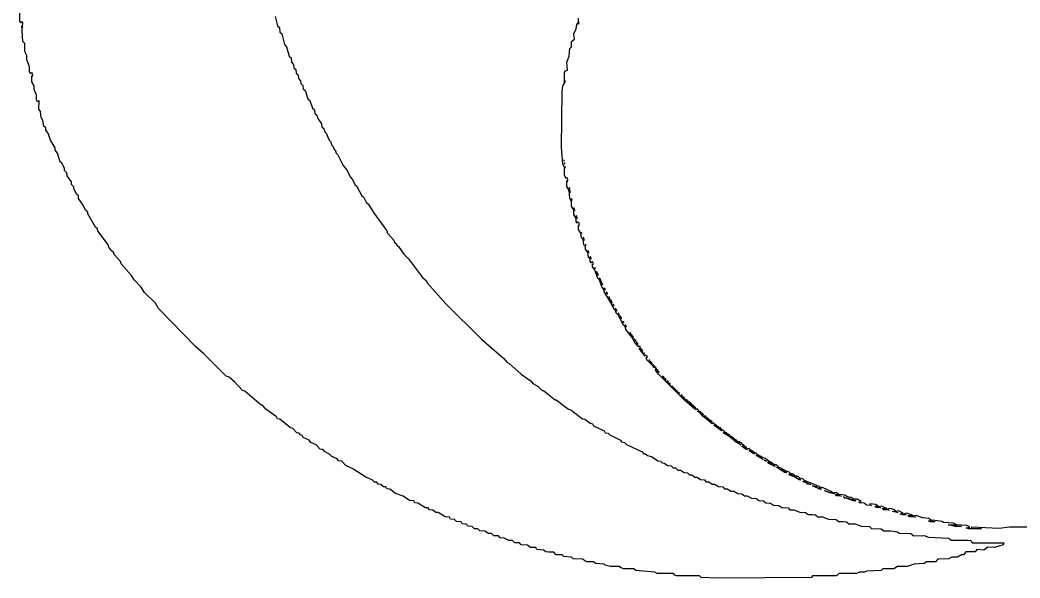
# Model space of a CAD drawing. Extents: x -695846 to 822170, y -413475 to 397179.
# Drawn here: x 338409.9 to 338772.3, y 101879.7 to 102082.1 of the extents above; entities that cross this region are included whole.
import ezdxf

# ---------------------------------------------------------------- set-up
doc = ezdxf.new("R2010")
doc.units = 0
doc.header["$LTSCALE"] = 1000
doc.header["$MEASUREMENT"] = 0

msp = doc.modelspace()

# ---------------------------------------------------------------- linework, layer by layer
at = {"color": 4, "linetype": 'Continuous'}
for points in [[(338502.42, 102083.32), (338503.27, 102079.93), (338503.9, 102079.3), (338504.11, 102077.61), (338504.75, 102076.97), (338505.81, 102073.16), (338506.44, 102072.31), (338507.5, 102068.93), (338508.13, 102068.29), (338508.35, 102066.81), (338508.98, 102065.96), (338509.19, 102064.69), (338509.83, 102064.06), (338510.04, 102062.79), (338510.67, 102062.15), (338510.89, 102060.88), (338511.52, 102060.04), (338511.73, 102058.98), (338512.37, 102058.34), (338512.58, 102057.07), (338513.21, 102056.44), (338514.27, 102053.47), (338514.91, 102052.84), (338515.97, 102050.09), (338516.6, 102049.45), (338516.81, 102048.18), (338517.45, 102047.55), (338517.87, 102046.28), (338519.14, 102044.37), (338519.35, 102043.31), (338519.99, 102042.68), (338520.2, 102041.62), (338520.83, 102040.98), (338521.89, 102038.44), (338522.53, 102037.81), (338522.74, 102036.75), (338523.37, 102036.12), (338523.59, 102035.27), (338524.22, 102034.63), (338524.43, 102033.79), (338525.07, 102033.15), (338526.97, 102029.34), (338528.46, 102027.44), (338529.51, 102025.11), (338530.36, 102024.26), (338531.21, 102022.36), (338531.84, 102021.93), (338533.75, 102018.33), (338534.38, 102017.91), (338535.44, 102015.79), (338536.08, 102015.37), (338537.98, 102012.2), (338542.85, 102005.63), (338543.06, 102004.79), (338545.39, 102002.25), (338545.6, 102001.4), (338546.24, 102000.98), (338546.45, 102000.34), (338547.08, 101999.92), (338548.99, 101997.17), (338550.68, 101995.47), (338555.76, 101988.7), (338557.24, 101987.43), (338557.46, 101986.79), (338564.23, 101979.17), (338577.14, 101966.26), (338585.19, 101959.28), (338586.46, 101957.79), (338587.09, 101957.58), (338591.54, 101953.56), (338595.13, 101951.02), (338595.77, 101950.17), (338597.67, 101949.12), (338599.16, 101947.63), (338599.58, 101947.63), (338603.81, 101944.25), (338604.24, 101944.25), (338608.68, 101940.86), (338609.53, 101940.65), (338613.76, 101937.47), (338614.61, 101937.26), (338616.51, 101935.78), (338617.36, 101935.57), (338617.78, 101934.93), (338621.59, 101933.03), (338622.02, 101932.39), (338623.08, 101932.18), (338623.71, 101931.55), (338627.52, 101929.64), (338627.94, 101929.01), (338629, 101928.79), (338629.64, 101928.16), (338635.35, 101925.41), (338635.99, 101924.77), (338636.62, 101924.77), (338637.26, 101924.14), (338638.74, 101923.71), (338641.07, 101922.23), (338642.13, 101922.02), (338642.34, 101921.6), (338643.4, 101921.39), (338644.67, 101920.54), (338645.94, 101920.33), (338646.57, 101919.69), (338647.42, 101919.69), (338648.27, 101918.85), (338649.32, 101918.85), (338650.59, 101918), (338651.86, 101917.79), (338652.5, 101917.15), (338653.35, 101917.15), (338654.4, 101916.3), (338655.25, 101916.3), (338656.52, 101915.46), (338658, 101915.25), (338658.43, 101914.61), (338659.49, 101914.61), (338660.76, 101913.76), (338661.6, 101913.76), (338663.08, 101912.92), (338664.57, 101912.71), (338665.2, 101912.07), (338666.26, 101912.07), (338667.53, 101911.22), (338668.59, 101911.22), (338670.07, 101910.38), (338671.55, 101910.17), (338672.4, 101909.53), (338673.46, 101909.53), (338674.94, 101908.68), (338676.84, 101908.47), (338677.69, 101907.84), (338679.38, 101907.63), (338680.23, 101906.99), (338681.92, 101906.78), (338682.98, 101906.14), (338684.89, 101905.93), (338685.95, 101905.3), (338688.27, 101905.09), (338688.91, 101904.45), (338690.39, 101904.45), (338692.51, 101903.6), (338694.62, 101903.39), (338695.47, 101902.76), (338697.16, 101902.76), (338698.22, 101902.55), (338699.07, 101901.91), (338700.76, 101901.91), (338702.88, 101901.06), (338705.63, 101900.85), (338706.48, 101900.22), (338708.38, 101900.22), (338709.44, 101900.01), (338710.29, 101899.37), (338712.62, 101899.37), (338714.73, 101898.52), (338717.7, 101898.31), (338718.54, 101897.68), (338721.93, 101897.47), (338722.99, 101896.83), (338725.53, 101896.83), (338727.86, 101896.41), (338728.49, 101895.98), (338732.73, 101895.77), (338733.78, 101894.93), (338737.59, 101895.14), (338739.08, 101894.5), (338746.49, 101894.08), (338747.33, 101893.44), (338753.47, 101893.44), (338754.53, 101893.23), (338754.95, 101892.39), (338766.38, 101892.39), (338766.17, 101891.75), (338763, 101890.69), (338760.67, 101890.9), (338759.19, 101889.84), (338756.65, 101890.06), (338756.01, 101889.21), (338752.62, 101889.21), (338751.78, 101888.15), (338751.14, 101888.15), (338749.66, 101887.3), (338747.54, 101887.3), (338746.49, 101886.67), (338742.46, 101886.46), (338741.62, 101885.61), (338738.44, 101885.61), (338737.59, 101884.98), (338734, 101884.76), (338731.46, 101883.92), (338727.86, 101883.92), (338726.59, 101883.07), (338722.57, 101883.07), (338721.93, 101882.44), (338716.64, 101882.22), (338716, 101881.8), (338714.1, 101881.8), (338713.04, 101881.38), (338706.69, 101881.38), (338705.84, 101880.53), (338697.16, 101880.53), (338696.74, 101879.9), (338662.66, 101879.68), (338656.73, 101879.9), (338656.1, 101880.53), (338647.84, 101880.53), (338647.21, 101880.74), (338646.78, 101881.38), (338640.86, 101881.38), (338640.01, 101881.8), (338633.03, 101882.44), (338632.39, 101883.07), (338628.58, 101883.07), (338627.52, 101883.49), (338627.31, 101883.92), (338623.92, 101883.92), (338622.02, 101884.34), (338621.59, 101884.76), (338618.42, 101884.98), (338617.78, 101885.61), (338615.24, 101885.61), (338613.76, 101886.46), (338610.38, 101886.67), (338609.74, 101887.3), (338606.99, 101887.52), (338606.35, 101888.15), (338604.24, 101888.15), (338603.39, 101889), (338601.48, 101889), (338600.43, 101889.21), (338599.58, 101889.84), (338597.25, 101890.06), (338596.83, 101890.69), (338594.92, 101890.69), (338593.86, 101891.54), (338591.54, 101891.75), (338590.9, 101892.39), (338589.21, 101892.39), (338588.36, 101893.23), (338587.09, 101893.23), (338585.4, 101894.08), (338583.92, 101894.29), (338583.28, 101894.93), (338581.59, 101894.93), (338580.74, 101895.77), (338579.68, 101895.77), (338578.41, 101896.62), (338576.51, 101896.83), (338575.87, 101897.47), (338574.6, 101897.47), (338573.75, 101898.31), (338572.27, 101898.52), (338571.64, 101899.16), (338570.16, 101899.37), (338569.73, 101900.01), (338568.04, 101900.22), (338567.4, 101900.85), (338565.92, 101901.06), (338565.5, 101901.7), (338564.02, 101901.91), (338561.48, 101903.39), (338560.63, 101903.39), (338559.57, 101904.24), (338558.3, 101904.45), (338557.88, 101905.09), (338556.82, 101905.09), (338554.07, 101906.78), (338553.01, 101906.99), (338552.59, 101907.63), (338551.1, 101907.84), (338548.78, 101909.32), (338546.02, 101910.38), (338543.91, 101911.86), (338542.85, 101912.07), (338542.43, 101912.71), (338541.58, 101912.71), (338540.73, 101913.55), (338539.67, 101913.76), (338539.25, 101914.4), (338538.4, 101914.4), (338537.56, 101915.25), (338535.23, 101916.3), (338530.57, 101919.27), (338528.03, 101920.54), (338526.55, 101922.02), (338525.28, 101922.23), (338524.86, 101922.87), (338522.95, 101923.71), (338522.1, 101924.56), (338520.2, 101925.62), (338519.78, 101926.25), (338518.72, 101926.47), (338517.24, 101927.95), (338515.33, 101928.79), (338514.7, 101929.64), (338512.58, 101930.7), (338512.16, 101931.33), (338511.52, 101931.55), (338511.1, 101932.18), (338510.25, 101932.39), (338508.77, 101933.87), (338507.92, 101934.09), (338504.11, 101937.26), (338503.27, 101937.47), (338502.84, 101938.11), (338499.03, 101940.86), (338497.76, 101942.34), (338497.34, 101942.34), (338491.41, 101947.42), (338490.56, 101947.63), (338487.6, 101950.81), (338485.7, 101952.5), (338484.64, 101952.93), (338476.59, 101960.97), (338473.63, 101963.51), (338460.08, 101977.48), (338459.02, 101979.39), (338455, 101983.2), (338453.73, 101985.31), (338451.4, 101987.64), (338450.35, 101989.33), (338446.53, 101993.57), (338446.32, 101994.41), (338443.99, 101996.95), (338443.78, 101997.8), (338443.15, 101998.23), (338442.09, 101999.71), (338441.88, 102000.55), (338438.07, 102005.63), (338437.86, 102006.48), (338437.22, 102006.9), (338434.47, 102011.77), (338434.47, 102012.41), (338433.62, 102013.04), (338432.78, 102014.95), (338431.08, 102017.28), (338431.08, 102018.33), (338430.45, 102018.76), (338429.39, 102020.87), (338429.39, 102021.51), (338428.54, 102022.36), (338428.54, 102023.41), (338427.06, 102025.53), (338426.85, 102026.59), (338426, 102027.44), (338426, 102028.28), (338424.94, 102030.4), (338424.52, 102030.61), (338423.46, 102033.79), (338422.62, 102034.85), (338422.62, 102035.69), (338420.92, 102038.44), (338420.07, 102040.98), (338419.23, 102042.04), (338419.23, 102042.89), (338418.59, 102043.52), (338418.17, 102045.64), (338417.53, 102046.7), (338417.32, 102048.82), (338416.69, 102049.66), (338416.9, 102052.63), (338416.69, 102052.84), (338416.26, 102052.42), (338415.84, 102053.05), (338415.84, 102054.74), (338414.99, 102056.86), (338414.99, 102058.13), (338414.15, 102059.61), (338414.15, 102061.94), (338414.36, 102061.52), (338414.57, 102062.15), (338414.15, 102063), (338413.94, 102062.58), (338413.3, 102063.21), (338413.3, 102065.12), (338412.45, 102067.66), (338412.45, 102069.14), (338411.61, 102070.62), (338411.61, 102073.58), (338410.97, 102074.22), (338410.55, 102079.93), (338410.76, 102079.3), (338410.97, 102081.2), (338410.55, 102081.42), (338410.34, 102080.99), (338409.91, 102081.63), (338409.91, 102085.86)], [(338775.91, 101898.1), (338768.5, 101898.1), (338764.69, 101897.68), (338754.74, 101898.1), (338754.74, 101897.68), (338758.34, 101897.47), (338753.68, 101897.47), (338752.84, 101897.89), (338754.11, 101898.1), (338753.05, 101898.74), (338749.24, 101898.95), (338749.24, 101898.52), (338751.14, 101898.31), (338748.81, 101898.31), (338746.27, 101898.95), (338749.24, 101898.95), (338748.18, 101899.58), (338744.58, 101899.79), (338743.95, 101900.22), (338740.56, 101900.64), (338740.35, 101900.43), (338741.41, 101900.01), (338739.71, 101900.01), (338739.08, 101900.43), (338740.14, 101900.64), (338739.29, 101901.28), (338736.96, 101901.49), (338734.63, 101902.33), (338733.36, 101902.12), (338734.42, 101901.7), (338732.09, 101901.91), (338731.67, 101902.33), (338733.57, 101902.33), (338731.24, 101903.18), (338730.19, 101902.97), (338731.03, 101902.55), (338729.76, 101902.55), (338728.92, 101902.97), (338729.97, 101903.18), (338728.28, 101904.03), (338727.01, 101903.82), (338728.07, 101903.39), (338725.95, 101903.82), (338727.22, 101904.03), (338726.8, 101904.45), (338725.32, 101904.87), (338724.05, 101904.66), (338724.89, 101904.24), (338722.78, 101904.45), (338722.35, 101904.87), (338724.05, 101904.87), (338721.93, 101905.72), (338720.87, 101905.51), (338721.72, 101905.09), (338720.03, 101905.3), (338719.81, 101905.72), (338720.87, 101905.72), (338720.03, 101906.36), (338717.91, 101906.57), (338717.7, 101906.36), (338718.54, 101905.93), (338716.64, 101906.14), (338715.79, 101906.78), (338714.1, 101906.99), (338713.89, 101907.2), (338714.73, 101907.41), (338713.25, 101908.26), (338712.19, 101908.26), (338711.98, 101908.05), (338712.83, 101907.63), (338711.77, 101907.63), (338710.29, 101908.47), (338708.81, 101908.68), (338708.17, 101909.11), (338711.13, 101908.05), (338711.98, 101908.26), (338711.13, 101908.9), (338709.65, 101909.11), (338708.81, 101909.74), (338706.9, 101909.95), (338706.69, 101909.74), (338707.54, 101909.32), (338705.84, 101909.53), (338705.42, 101909.95), (338706.69, 101909.95), (338705.84, 101910.59), (338704.15, 101910.59), (338705, 101910.17), (338702.03, 101911.01), (338701.4, 101911.44), (338703.51, 101910.59), (338704.36, 101910.8), (338700.76, 101912.49), (338699.92, 101912.49), (338699.7, 101912.28), (338700.34, 101911.86), (338699.49, 101911.86), (338698.43, 101912.71), (338697.16, 101913.13), (338699.28, 101912.28), (338699.92, 101912.49), (338699.49, 101912.92), (338694.2, 101915.03), (338694.2, 101914.61), (338696.53, 101913.55), (338695.26, 101913.76), (338694.62, 101914.4), (338693.57, 101914.61), (338694.2, 101915.03), (338693.57, 101915.67), (338692.51, 101915.88), (338692.3, 101915.67), (338692.93, 101915.25), (338692.3, 101915.25), (338689.54, 101916.94), (338688.91, 101916.94), (338688.49, 101917.36), (338689.12, 101917.57), (338688.49, 101918.21), (338687.64, 101918.42), (338687.43, 101918.21), (338687.85, 101917.79), (338687, 101918), (338684.04, 101919.9), (338687.22, 101918.21), (338687.64, 101918.42), (338684.89, 101919.9), (338684.04, 101920.75), (338682.77, 101920.75), (338683.62, 101920.12), (338681.29, 101921.17), (338680.86, 101921.81), (338681.5, 101921.81), (338680.02, 101923.08), (338678.75, 101923.5), (338678.54, 101923.29), (338679.17, 101922.66), (338676.63, 101924.14), (338677.27, 101924.35), (338676.63, 101924.98), (338676, 101925.2), (338675.78, 101924.98), (338676.21, 101924.56), (338674.09, 101925.83), (338674.73, 101926.04), (338674.09, 101926.68), (338673.46, 101926.47), (338673.67, 101926.25), (338672.82, 101926.47), (338671.55, 101927.52), (338672.19, 101927.74), (338670.7, 101929.01), (338669.86, 101929.01), (338671.13, 101927.95), (338669.22, 101929.01), (338667.74, 101930.49), (338664.78, 101932.39), (338665.2, 101932.82), (338664.57, 101933.45), (338664.14, 101933.03), (338661.39, 101935.14), (338661.81, 101935.36), (338661.18, 101935.99), (338660.76, 101935.57), (338657.37, 101938.32), (338656.1, 101939.8), (338655.46, 101940.01), (338655.89, 101940.44), (338655.25, 101941.07), (338654.83, 101940.86), (338655.04, 101940.65), (338654.4, 101940.86), (338650.59, 101944.25), (338641.28, 101953.56), (338640.22, 101955.04), (338640.43, 101955.89), (338640.01, 101956.31), (338639.59, 101955.89), (338639.38, 101956.52), (338637.05, 101958.85), (338636.84, 101959.49), (338637.26, 101959.91), (338636.62, 101960.55), (338636.41, 101960.12), (338634.3, 101962.87), (338634.72, 101963.3), (338634.08, 101963.93), (338634.08, 101963.51), (338632.81, 101964.78), (338631.75, 101966.9), (338629.43, 101969.86), (338629.21, 101970.92), (338628.58, 101971.34), (338626.67, 101975.15), (338626.04, 101975.58), (338625.62, 101976.85), (338625.19, 101977.06), (338624.13, 101979.39), (338621.59, 101983.62), (338621.59, 101984.25), (338620.75, 101985.31), (338619.9, 101987.85), (338619.27, 101988.28), (338618.21, 101991.45), (338617.36, 101992.51), (338617.36, 101993.57), (338617.57, 101993.36), (338617.78, 101993.78), (338617.36, 101994.41), (338616.94, 101993.99), (338616.51, 101994.63), (338616.51, 101995.47), (338615.88, 101996.11), (338615.67, 101997.8), (338614.82, 101998.86), (338614.82, 101999.92), (338614.19, 102000.55), (338613.97, 102002.46), (338613.34, 102003.09), (338613.13, 102004.79), (338612.28, 102006.06), (338612.28, 102007.54), (338612.49, 102007.33), (338612.49, 102008.39), (338612.07, 102008.81), (338611.86, 102008.39), (338611.43, 102009.02), (338611.43, 102010.08), (338610.59, 102011.56), (338610.59, 102013.25), (338609.74, 102014.52), (338609.74, 102016.22), (338609.11, 102017.28), (338608.89, 102020.24), (338608.05, 102021.72), (338608.05, 102023.84), (338608.26, 102023.41), (338608.47, 102024.26), (338608.05, 102024.9), (338607.84, 102024.47), (338607.2, 102025.74), (338607.2, 102028.71), (338606.57, 102029.77), (338606.14, 102035.9), (338606.35, 102056.01), (338606.57, 102058.13), (338607.2, 102059.19), (338607.2, 102063), (338607.62, 102063.63), (338608.26, 102063.85), (338608.05, 102066.81), (338608.89, 102068.93), (338609.11, 102071.68), (338609.74, 102072.31), (338609.74, 102074.22), (338610.8, 102075.06), (338610.59, 102076.97), (338611.43, 102078.88), (338611.65, 102080.36), (338612.28, 102081.2), (338612.28, 102082.69)], [(338612.49, 102080.99), (338612.28, 102081.2), (338612.28, 102080.57), (338612.49, 102080.99)], [(338607.62, 102059.82), (338607.41, 102060.04), (338607.41, 102059.4), (338607.62, 102059.82)], [(338607.2, 102031.04), (338606.99, 102031.25), (338606.99, 102030.82), (338607.2, 102031.04)], [(338607.41, 102029.98), (338607.2, 102030.19), (338607.2, 102029.77), (338607.41, 102029.98)], [(338607.62, 102028.71), (338607.41, 102028.92), (338607.41, 102028.28), (338607.62, 102028.71)], [(338609.11, 102021.09), (338608.89, 102021.3), (338608.89, 102020.24), (338609.11, 102021.09)], [(338609.32, 102020.03), (338609.11, 102020.24), (338609.11, 102019.39), (338609.32, 102020.03)], [(338609.95, 102017.06), (338609.74, 102017.28), (338609.74, 102016.43), (338609.95, 102017.06)], [(338610.8, 102013.68), (338610.59, 102013.89), (338610.59, 102013.25), (338610.8, 102013.68)], [(338611.01, 102013.04), (338610.8, 102013.25), (338610.8, 102012.83), (338611.01, 102013.04)], [(338611.65, 102010.93), (338611.43, 102011.14), (338611.43, 102010.5), (338611.65, 102010.93)], [(338611.86, 102010.29), (338611.65, 102010.5), (338611.65, 102010.08), (338611.86, 102010.29)], [(338613.55, 102004.79), (338613.34, 102005), (338613.34, 102004.58), (338613.55, 102004.79)], [(338614.19, 102003.09), (338613.97, 102003.31), (338613.97, 102002.46), (338614.19, 102003.09)], [(338614.4, 102002.46), (338614.19, 102002.67), (338614.19, 102002.04), (338614.4, 102002.46)], [(338615.03, 102000.55), (338614.82, 102000.77), (338614.82, 102000.34), (338615.03, 102000.55)], [(338615.88, 101998.23), (338615.67, 101998.44), (338615.67, 101997.8), (338615.88, 101998.23)], [(338616.09, 101997.8), (338615.88, 101998.01), (338615.88, 101997.59), (338616.09, 101997.8)], [(338616.73, 101996.11), (338616.51, 101996.32), (338616.51, 101995.9), (338616.73, 101996.11)], [(338616.94, 101995.68), (338616.73, 101995.9), (338616.73, 101995.47), (338616.94, 101995.68)], [(338618.42, 101992.09), (338618.21, 101992.3), (338618.21, 101991.87), (338618.42, 101992.09)], [(338619.05, 101990.6), (338618.84, 101990.82), (338618.84, 101990.18), (338619.05, 101990.6)], [(338619.27, 101990.18), (338619.05, 101990.39), (338619.05, 101989.76), (338619.27, 101990.18)], [(338619.48, 101989.76), (338619.27, 101989.97), (338619.27, 101989.33), (338619.48, 101989.76)], [(338620.11, 101988.28), (338619.9, 101988.49), (338619.9, 101988.06), (338620.11, 101988.28)], [(338620.32, 101987.85), (338620.11, 101988.06), (338620.11, 101987.64), (338620.32, 101987.85)], [(338620.54, 101987.43), (338620.32, 101987.64), (338620.32, 101987.01), (338620.54, 101987.43)], [(338620.75, 101987.01), (338620.54, 101987.22), (338620.32, 101986.79), (338620.75, 101986.16), (338620.75, 101987.01)], [(338621.17, 101986.16), (338620.96, 101986.37), (338620.96, 101985.95), (338621.17, 101986.16)], [(338621.81, 101984.68), (338621.59, 101984.89), (338621.59, 101984.47), (338621.81, 101984.68)], [(338622.02, 101984.47), (338621.81, 101984.68), (338621.81, 101984.04), (338622.02, 101984.47)], [(338622.65, 101983.2), (338622.44, 101983.41), (338622.44, 101982.77), (338622.65, 101983.2)], [(338622.86, 101982.77), (338622.65, 101982.98), (338622.65, 101982.56), (338622.86, 101982.77)], [(338623.5, 101981.5), (338623.29, 101981.71), (338623.29, 101981.08), (338623.5, 101981.5)], [(338623.71, 101981.08), (338623.5, 101981.29), (338623.5, 101980.87), (338623.71, 101981.08)], [(338624.13, 101980.44), (338623.92, 101980.66), (338623.92, 101980.02), (338624.13, 101980.44)], [(338624.35, 101980.02), (338624.13, 101980.23), (338624.13, 101979.6), (338624.35, 101980.02)], [(338624.56, 101979.6), (338624.35, 101979.81), (338624.35, 101979.39), (338624.56, 101979.6)], [(338624.98, 101978.75), (338624.77, 101978.96), (338624.77, 101978.54), (338624.98, 101978.75)], [(338625.19, 101978.54), (338624.98, 101978.75), (338624.98, 101978.33), (338625.19, 101978.54)], [(338625.83, 101977.27), (338625.62, 101977.48), (338625.62, 101977.06), (338625.83, 101977.27)], [(338626.04, 101977.06), (338625.83, 101977.27), (338625.83, 101976.63), (338626.04, 101977.06)], [(338626.25, 101976.63), (338626.04, 101976.85), (338626.04, 101976.42), (338626.25, 101976.63)], [(338626.89, 101975.58), (338626.67, 101975.79), (338626.67, 101975.36), (338626.89, 101975.58)], [(338627.1, 101975.15), (338626.89, 101975.36), (338626.89, 101974.94), (338627.1, 101975.15)], [(338627.52, 101974.52), (338627.31, 101974.73), (338627.31, 101974.31), (338627.52, 101974.52)], [(338627.73, 101974.31), (338627.52, 101974.52), (338627.52, 101973.88), (338627.73, 101974.31)], [(338627.94, 101973.88), (338627.73, 101974.09), (338627.73, 101973.67), (338627.94, 101973.88)], [(338628.58, 101972.61), (338628.37, 101972.82), (338628.37, 101972.4), (338628.58, 101972.61)], [(338628.79, 101972.4), (338628.58, 101972.61), (338628.58, 101972.19), (338628.79, 101972.4)], [(338629.43, 101971.34), (338629.21, 101971.55), (338629.21, 101970.92), (338629.43, 101971.34)], [(338629.64, 101970.92), (338629.43, 101971.13), (338629.43, 101970.71), (338629.64, 101970.92)], [(338631.12, 101968.59), (338630.91, 101968.8), (338630.91, 101968.38), (338631.12, 101968.59)], [(338631.33, 101968.17), (338631.12, 101968.38), (338631.12, 101967.95), (338631.33, 101968.17)], [(338631.54, 101967.95), (338631.33, 101968.17), (338631.33, 101967.74), (338631.54, 101967.95)], [(338631.75, 101967.74), (338631.54, 101967.95), (338631.33, 101967.53), (338631.75, 101967.11), (338631.75, 101967.74)], [(338632.18, 101967.11), (338631.97, 101967.32), (338631.97, 101966.9), (338632.18, 101967.11)], [(338632.6, 101966.26), (338632.39, 101966.47), (338632.39, 101966.05), (338632.6, 101966.26)], [(338632.81, 101966.05), (338632.6, 101966.26), (338632.6, 101965.84), (338632.81, 101966.05)], [(338633.03, 101965.84), (338632.81, 101966.05), (338632.81, 101965.63), (338633.03, 101965.84)], [(338633.45, 101965.2), (338633.24, 101965.41), (338633.24, 101964.99), (338633.45, 101965.2)], [(338633.66, 101964.99), (338633.45, 101965.2), (338633.45, 101964.57), (338633.66, 101964.99)], [(338633.87, 101964.57), (338633.66, 101964.78), (338633.66, 101964.36), (338633.87, 101964.57)], [(338635.14, 101962.66), (338634.93, 101962.87), (338634.93, 101962.45), (338635.14, 101962.66)], [(338635.35, 101962.45), (338635.14, 101962.66), (338635.14, 101962.03), (338635.35, 101962.45)], [(338635.57, 101962.03), (338635.35, 101962.24), (338635.35, 101961.82), (338635.57, 101962.03)], [(338636.2, 101961.18), (338635.99, 101961.39), (338635.99, 101960.97), (338636.2, 101961.18)], [(338638.11, 101958.64), (338637.89, 101958.85), (338637.89, 101958.43), (338638.11, 101958.64)], [(338638.74, 101958.01), (338638.32, 101958.22), (338638.11, 101958.01), (338638.53, 101957.58), (338638.74, 101958.01)], [(338638.95, 101957.58), (338638.74, 101957.79), (338638.74, 101957.37), (338638.95, 101957.58)], [(338639.38, 101956.95), (338639.16, 101957.16), (338639.16, 101956.74), (338639.38, 101956.95)], [(338639.59, 101956.74), (338639.38, 101956.95), (338639.38, 101956.52), (338639.59, 101956.74)], [(338639.8, 101956.52), (338639.59, 101956.74), (338639.59, 101956.31), (338639.8, 101956.52)], [(338640.65, 101955.47), (338640.43, 101955.68), (338640.43, 101955.25), (338640.65, 101955.47)], [(338641.07, 101955.04), (338640.86, 101955.25), (338640.65, 101954.83), (338641.07, 101954.41), (338641.07, 101955.04)], [(338641.49, 101954.41), (338641.28, 101954.62), (338641.28, 101954.2), (338641.49, 101954.41)], [(338642.97, 101952.71), (338642.76, 101952.93), (338642.76, 101952.5), (338642.97, 101952.71)], [(338643.19, 101952.5), (338642.97, 101952.71), (338642.97, 101952.29), (338643.19, 101952.5)], [(338643.61, 101952.08), (338643.4, 101952.29), (338643.4, 101951.87), (338643.61, 101952.08)], [(338643.82, 101951.87), (338643.61, 101952.08), (338643.61, 101951.66), (338643.82, 101951.87)], [(338644.03, 101951.66), (338643.82, 101951.87), (338643.82, 101951.44), (338644.03, 101951.66)], [(338644.67, 101951.02), (338644.46, 101951.23), (338644.46, 101950.6), (338644.88, 101950.81), (338644.67, 101951.02)], [(338645.51, 101950.17), (338645.09, 101950.39), (338644.88, 101950.17), (338645.51, 101949.54), (338645.51, 101950.17)], [(338646.36, 101949.12), (338646.15, 101949.33), (338646.15, 101948.9), (338646.36, 101949.12)], [(338646.57, 101948.9), (338646.36, 101949.12), (338646.36, 101948.69), (338646.57, 101948.9)], [(338647, 101948.48), (338646.78, 101948.69), (338646.78, 101948.27), (338647, 101948.48)], [(338647.21, 101948.27), (338647, 101948.48), (338647, 101948.06), (338647.21, 101948.27)], [(338647.42, 101948.06), (338647.21, 101948.27), (338647.21, 101947.85), (338647.42, 101948.06)], [(338647.84, 101947.63), (338647.63, 101947.85), (338647.63, 101947.42), (338647.84, 101947.63)], [(338648.05, 101947.42), (338647.84, 101947.63), (338647.84, 101947.21), (338648.05, 101947.42)], [(338648.27, 101947.21), (338648.05, 101947.42), (338648.05, 101947), (338648.27, 101947.21)], [(338648.9, 101946.79), (338648.48, 101947), (338648.27, 101946.79), (338648.69, 101946.36), (338648.9, 101946.79)], [(338649.75, 101945.94), (338649.54, 101946.15), (338649.54, 101945.52), (338649.96, 101945.73), (338649.75, 101945.94)], [(338650.38, 101945.31), (338650.17, 101945.52), (338650.17, 101945.09), (338650.38, 101945.31)], [(338650.59, 101945.09), (338650.38, 101945.31), (338650.38, 101944.88), (338650.59, 101945.09)], [(338650.81, 101944.88), (338650.59, 101945.09), (338650.59, 101944.67), (338650.81, 101944.88)], [(338651.65, 101944.25), (338651.23, 101944.46), (338651.02, 101944.25), (338651.65, 101944.25)], [(338652.08, 101943.82), (338651.86, 101944.03), (338651.86, 101943.61), (338652.08, 101943.82)], [(338652.29, 101943.61), (338652.08, 101943.82), (338652.08, 101943.4), (338652.29, 101943.61)], [(338652.5, 101943.4), (338652.29, 101943.61), (338652.29, 101943.19), (338652.5, 101943.4)], [(338652.92, 101943.19), (338652.5, 101943.4), (338652.29, 101943.19), (338653.13, 101942.34), (338653.35, 101942.76), (338652.92, 101943.19)], [(338653.77, 101942.34), (338653.56, 101942.55), (338653.56, 101941.92), (338653.98, 101942.13), (338653.77, 101942.34)], [(338654.19, 101941.92), (338653.98, 101942.13), (338653.98, 101941.71), (338654.19, 101941.92)], [(338654.4, 101941.71), (338654.19, 101941.92), (338654.19, 101941.49), (338654.4, 101941.71)], [(338654.62, 101941.49), (338654.4, 101941.71), (338654.4, 101941.28), (338654.62, 101941.49)], [(338654.83, 101941.28), (338654.62, 101941.49), (338654.62, 101941.07), (338654.83, 101941.28)], [(338656.31, 101940.01), (338656.1, 101940.22), (338656.1, 101939.8), (338656.31, 101940.01)], [(338656.73, 101939.8), (338656.31, 101940.01), (338656.1, 101939.8), (338656.52, 101939.38), (338656.73, 101939.8)], [(338657.16, 101939.38), (338656.94, 101939.59), (338656.94, 101939.17), (338657.16, 101939.38)], [(338657.37, 101939.17), (338657.16, 101939.38), (338657.16, 101938.95), (338657.37, 101939.17)], [(338657.58, 101938.95), (338657.37, 101939.17), (338657.37, 101938.74), (338657.58, 101938.95)], [(338658.43, 101938.32), (338658, 101938.53), (338657.79, 101938.32), (338658.43, 101938.32)], [(338658.85, 101937.9), (338658.64, 101938.11), (338658.64, 101937.68), (338658.85, 101937.9)], [(338659.06, 101937.68), (338658.85, 101937.9), (338658.85, 101937.47), (338659.06, 101937.68)], [(338659.27, 101937.47), (338659.06, 101937.68), (338659.06, 101937.26), (338659.27, 101937.47)], [(338659.7, 101937.26), (338659.27, 101937.47), (338659.06, 101937.26), (338659.7, 101936.84), (338659.7, 101937.26)], [(338660.12, 101936.84), (338659.91, 101937.05), (338659.91, 101936.63), (338660.12, 101936.84)], [(338660.33, 101936.63), (338660.12, 101936.84), (338660.12, 101936.41), (338660.33, 101936.63)], [(338660.76, 101936.41), (338660.33, 101936.63), (338660.12, 101936.41), (338660.54, 101935.99), (338660.76, 101936.41)], [(338662.24, 101935.14), (338662.03, 101935.36), (338662.03, 101934.93), (338662.24, 101935.14)], [(338662.45, 101934.93), (338662.24, 101935.14), (338662.24, 101934.72), (338662.45, 101934.93)], [(338662.66, 101934.72), (338662.45, 101934.93), (338662.45, 101934.51), (338662.66, 101934.72)], [(338663.08, 101934.51), (338662.87, 101934.72), (338662.87, 101934.3), (338663.08, 101934.51)], [(338663.3, 101934.3), (338663.08, 101934.51), (338663.08, 101934.09), (338663.3, 101934.3)], [(338663.72, 101934.09), (338663.3, 101934.3), (338663.08, 101934.09), (338663.93, 101933.45), (338664.14, 101933.66), (338663.72, 101934.09)], [(338665.84, 101932.39), (338665.41, 101932.6), (338665.2, 101932.39), (338665.84, 101932.39)], [(338666.05, 101932.18), (338665.84, 101932.39), (338665.84, 101931.97), (338666.05, 101932.18)], [(338666.26, 101931.97), (338666.05, 101932.18), (338666.05, 101931.76), (338666.26, 101931.97)], [(338666.68, 101931.76), (338666.47, 101931.97), (338666.47, 101931.55), (338666.68, 101931.76)], [(338666.89, 101931.55), (338666.68, 101931.76), (338666.68, 101931.33), (338666.89, 101931.55)], [(338667.32, 101931.33), (338666.89, 101931.55), (338666.68, 101931.33), (338667.32, 101930.91), (338667.32, 101931.33)], [(338667.74, 101930.91), (338667.53, 101931.12), (338667.53, 101930.7), (338667.74, 101930.91)], [(338668.16, 101930.7), (338667.74, 101930.91), (338667.53, 101930.7), (338668.38, 101930.06), (338668.59, 101930.49), (338668.16, 101930.7)], [(338668.8, 101930.06), (338668.59, 101930.28), (338668.59, 101929.85), (338668.8, 101930.06)], [(338669.22, 101929.85), (338668.8, 101930.06), (338668.59, 101929.85), (338669.22, 101929.85)], [(338669.43, 101929.64), (338669.22, 101929.85), (338669.22, 101929.43), (338669.43, 101929.64)], [(338669.86, 101929.43), (338669.43, 101929.64), (338669.22, 101929.43), (338669.86, 101929.43)], [(338672.61, 101927.52), (338672.19, 101927.74), (338671.97, 101927.52), (338672.61, 101927.1), (338672.61, 101927.52)], [(338673.24, 101927.1), (338672.82, 101927.31), (338672.61, 101927.1), (338673.24, 101926.68), (338673.24, 101927.1)], [(338675.15, 101925.83), (338674.73, 101926.04), (338674.51, 101925.83), (338675.57, 101924.98), (338676, 101925.2), (338675.15, 101925.83)], [(338677.69, 101924.14), (338677.27, 101924.35), (338677.05, 101924.14), (338677.69, 101924.14)], [(338678.11, 101923.93), (338677.69, 101924.14), (338677.48, 101923.93), (338678.54, 101923.29), (338678.75, 101923.5), (338678.11, 101923.93)], [(338679.59, 101922.44), (338680.44, 101922.02), (338679.59, 101922.44)], [(338682.13, 101921.6), (338681.92, 101921.81), (338681.29, 101921.6), (338682.56, 101920.75), (338682.98, 101920.96), (338682.13, 101921.6)], [(338689.76, 101917.36), (338689.54, 101917.57), (338688.91, 101917.36), (338689.76, 101916.73), (338690.81, 101916.73), (338690.18, 101917.36), (338689.76, 101917.36)], [(338691.45, 101916.52), (338691.24, 101916.73), (338690.6, 101916.52), (338691.87, 101915.67), (338692.51, 101915.88), (338691.87, 101916.52), (338691.45, 101916.52)]]:
    msp.add_lwpolyline(points, dxfattribs=at)

doc.saveas('drawing.dxf')
